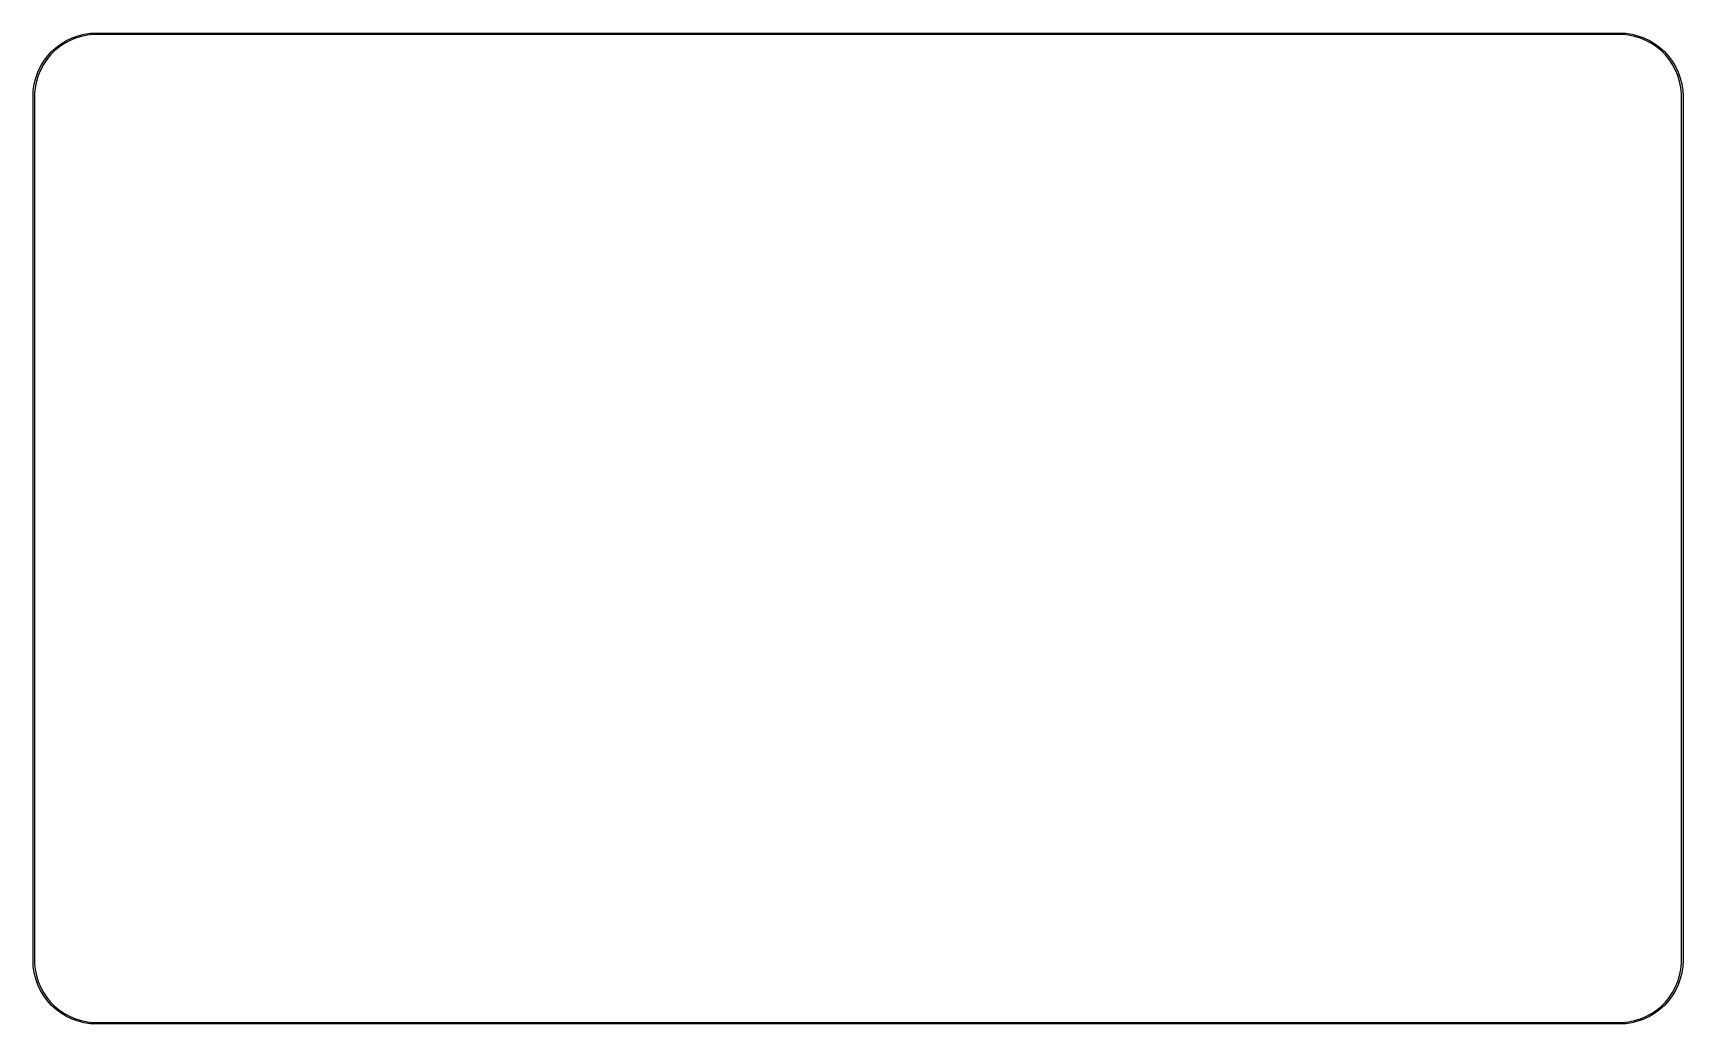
# Model space of a CAD drawing. Extents: x 0 to 100, y 0 to 60.
import ezdxf

# ---------------------------------------------------------------- set-up
doc = ezdxf.new("R2010")
doc.units = 0
doc.layers.add('BLACK', color=7, linetype='CONTINUOUS')

msp = doc.modelspace()

# ---------------------------------------------------------------- linework, layer by layer
at = {"layer": 'BLACK', "linetype": 'CONTINUOUS'}
for p, q in [((1.077639, 58.922361), (1.357586, 59.17609)), ((1.563434, 59.21566), (1.278617, 58.981917)), ((1.357586, 59.17609), (1.661055, 59.401158)), ((1.86979, 59.420361), (1.563434, 59.21566)), ((1.661055, 59.401158), (1.985123, 59.595397)), ((2.194735, 59.594048), (1.86979, 59.420361)), ((1.985123, 59.595397), (2.326669, 59.756936)), ((2.53514, 59.735048), (2.194735, 59.594048)), ((2.326669, 59.756936), (2.682404, 59.88422)), ((2.887726, 59.842004), (2.53514, 59.735048)), ((2.682404, 59.88422), (3.048902, 59.976023)), ((3.249097, 59.913885), (2.887726, 59.842004)), ((3.048902, 59.976023), (3.422634, 60.031461)), ((3.615774, 59.95), (3.249097, 59.913885)), ((3.422634, 60.031461), (3.8, 60.05)), ((3.8, 59.95), (3.615774, 59.95)), ((3.8, 60.05), (96.2, 60.05)), ((96.2, 59.95), (3.8, 59.95)), ((96.2, 60.05), (96.577366, 60.031461)), ((96.384226, 59.95), (96.2, 59.95)), ((96.750903, 59.913885), (96.384226, 59.95)), ((96.577366, 60.031461), (96.951098, 59.976023)), ((97.112274, 59.842004), (96.750903, 59.913885)), ((96.951098, 59.976023), (97.317596, 59.88422)), ((97.46486, 59.735048), (97.112274, 59.842004)), ((97.317596, 59.88422), (97.673331, 59.756936)), ((97.805265, 59.594048), (97.46486, 59.735048)), ((97.673331, 59.756936), (98.014877, 59.595397)), ((98.13021, 59.420361), (97.805265, 59.594048)), ((98.014877, 59.595397), (98.338945, 59.401158)), ((98.436566, 59.21566), (98.13021, 59.420361)), ((98.338945, 59.401158), (98.642414, 59.17609)), ((98.721383, 58.981917), (98.436566, 59.21566)), ((98.642414, 59.17609), (98.922361, 58.922361)), ((0.404603, 58.014877), (0.598842, 58.338945)), ((0.579639, 58.13021), (0.405952, 57.805265)), ((0.78434, 58.436566), (0.579639, 58.13021)), ((0.598842, 58.338945), (0.82391, 58.642414)), ((1.018083, 58.721383), (0.78434, 58.436566)), ((0.82391, 58.642414), (1.077639, 58.922361)), ((1.278617, 58.981917), (1.018083, 58.721383)), ((98.981917, 58.721383), (98.721383, 58.981917)), ((98.922361, 58.922361), (99.17609, 58.642414)), ((99.21566, 58.436566), (98.981917, 58.721383)), ((99.17609, 58.642414), (99.401158, 58.338945)), ((99.420361, 58.13021), (99.21566, 58.436566)), ((99.401158, 58.338945), (99.595397, 58.014877)), ((99.594048, 57.805265), (99.420361, 58.13021)), ((0.023977, 56.951098), (0.11578, 57.317596)), ((0.157996, 57.112274), (0.086115, 56.750903)), ((0.11578, 57.317596), (0.243064, 57.673331)), ((0.264952, 57.46486), (0.157996, 57.112274)), ((0.243064, 57.673331), (0.404603, 58.014877)), ((0.405952, 57.805265), (0.264952, 57.46486)), ((99.735048, 57.46486), (99.594048, 57.805265)), ((99.595397, 58.014877), (99.756936, 57.673331)), ((99.842004, 57.112274), (99.735048, 57.46486)), ((99.756936, 57.673331), (99.88422, 57.317596)), ((99.913885, 56.750903), (99.842004, 57.112274)), ((99.88422, 57.317596), (99.976023, 56.951098)), ((-0.05, 56.2), (-0.031461, 56.577366)), ((-0.05, 3.8), (-0.05, 56.2)), ((-0.031461, 56.577366), (0.023977, 56.951098)), ((0.086115, 56.750903), (0.05, 56.384226)), ((0.05, 56.384226), (0.05, 56.2)), ((0.05, 56.2), (0.05, 3.8)), ((99.95, 56.384226), (99.913885, 56.750903)), ((99.95, 56.2), (99.95, 56.384226)), ((99.95, 3.8), (99.95, 56.2)), ((99.976023, 56.951098), (100.031461, 56.577366)), ((100.031461, 56.577366), (100.05, 56.2)), ((100.05, 56.2), (100.05, 3.8)), ((-0.031461, 3.422634), (-0.05, 3.8)), ((0.023977, 3.048902), (-0.031461, 3.422634)), ((0.11578, 2.682404), (0.023977, 3.048902)), ((0.05, 3.8), (0.05, 3.615774)), ((0.05, 3.615774), (0.086115, 3.249097)), ((0.086115, 3.249097), (0.157996, 2.887726)), ((99.842004, 2.887726), (99.913885, 3.249097)), ((99.976023, 3.048902), (99.88422, 2.682404)), ((99.913885, 3.249097), (99.95, 3.615774)), ((99.95, 3.615774), (99.95, 3.8)), ((100.031461, 3.422634), (99.976023, 3.048902)), ((100.05, 3.8), (100.031461, 3.422634)), ((0.243064, 2.326669), (0.11578, 2.682404)), ((0.157996, 2.887726), (0.264952, 2.53514)), ((0.404603, 1.985123), (0.243064, 2.326669)), ((0.264952, 2.53514), (0.405952, 2.194735)), ((0.405952, 2.194735), (0.579639, 1.86979)), ((99.420361, 1.86979), (99.594048, 2.194735)), ((99.594048, 2.194735), (99.735048, 2.53514)), ((99.756936, 2.326669), (99.595397, 1.985123)), ((99.735048, 2.53514), (99.842004, 2.887726)), ((99.88422, 2.682404), (99.756936, 2.326669)), ((0.598842, 1.661055), (0.404603, 1.985123)), ((0.579639, 1.86979), (0.78434, 1.563434)), ((0.82391, 1.357586), (0.598842, 1.661055)), ((0.78434, 1.563434), (1.018083, 1.278617)), ((1.077639, 1.077639), (0.82391, 1.357586)), ((1.018083, 1.278617), (1.278617, 1.018083)), ((1.357586, 0.82391), (1.077639, 1.077639)), ((1.278617, 1.018083), (1.563434, 0.78434)), ((98.436566, 0.78434), (98.721383, 1.018083)), ((98.922361, 1.077639), (98.642414, 0.82391)), ((98.721383, 1.018083), (98.981917, 1.278617)), ((99.17609, 1.357586), (98.922361, 1.077639)), ((98.981917, 1.278617), (99.21566, 1.563434)), ((99.401158, 1.661055), (99.17609, 1.357586)), ((99.21566, 1.563434), (99.420361, 1.86979)), ((99.595397, 1.985123), (99.401158, 1.661055)), ((1.661055, 0.598842), (1.357586, 0.82391)), ((1.563434, 0.78434), (1.86979, 0.579639)), ((1.985123, 0.404603), (1.661055, 0.598842)), ((1.86979, 0.579639), (2.194735, 0.405952)), ((2.326669, 0.243064), (1.985123, 0.404603)), ((2.194735, 0.405952), (2.53514, 0.264952)), ((2.682404, 0.11578), (2.326669, 0.243064)), ((2.53514, 0.264952), (2.887726, 0.157996)), ((3.048902, 0.023977), (2.682404, 0.11578)), ((2.887726, 0.157996), (3.249097, 0.086115)), ((3.422634, -0.031461), (3.048902, 0.023977)), ((3.249097, 0.086115), (3.615774, 0.05)), ((3.615774, 0.05), (3.8, 0.05)), ((3.8, 0.05), (96.2, 0.05)), ((96.2, 0.05), (96.384226, 0.05)), ((96.384226, 0.05), (96.750903, 0.086115)), ((96.951098, 0.023977), (96.577366, -0.031461)), ((96.750903, 0.086115), (97.112274, 0.157996)), ((97.317596, 0.11578), (96.951098, 0.023977)), ((97.112274, 0.157996), (97.46486, 0.264952)), ((97.673331, 0.243064), (97.317596, 0.11578)), ((97.46486, 0.264952), (97.805265, 0.405952)), ((98.014877, 0.404603), (97.673331, 0.243064)), ((97.805265, 0.405952), (98.13021, 0.579639)), ((98.338945, 0.598842), (98.014877, 0.404603)), ((98.13021, 0.579639), (98.436566, 0.78434)), ((98.642414, 0.82391), (98.338945, 0.598842)), ((3.8, -0.05), (3.422634, -0.031461)), ((96.2, -0.05), (3.8, -0.05)), ((96.577366, -0.031461), (96.2, -0.05))]:
    msp.add_line(p, q, dxfattribs=at)

doc.saveas('drawing.dxf')
